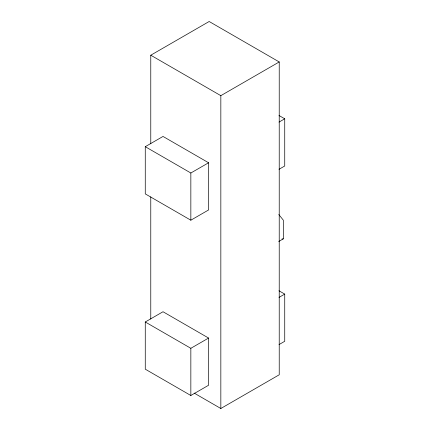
<?xml version="1.0" encoding="UTF-8"?>
<svg xmlns="http://www.w3.org/2000/svg" width="430" height="430" viewBox="0 0 430 430"><rect width="100%" height="100%" fill="white"/><g stroke="black" fill="none" stroke-linecap="round" stroke-linejoin="round"><path stroke-width="0.64" d="M150.774 143.824L150.774 55.212L209.163 21.5L279.226 61.952L279.226 374.788L220.837 408.5L194.204 393.122M150.774 55.212L220.837 95.664L279.226 61.952M145.265 146.689L163.018 136.444L208.593 162.76L208.593 209.953L190.845 220.203L145.265 193.887L145.265 146.689L190.845 173.005L208.593 162.76M279.005 122.104L284.735 118.798L284.735 165.996L279.005 169.302M278.683 241.52L283.316 238.844L283.316 220.155L278.785 214.511M145.265 321.989L163.018 311.739L208.593 338.055L208.593 385.248L190.845 395.498L145.265 369.182L145.265 321.989L190.845 348.3L208.593 338.055M279.005 297.404L284.735 294.098L284.735 341.291L279.005 344.597M281.983 238.962L283.316 238.844M278.962 115.471L284.735 118.798M278.962 290.766L284.735 294.098M220.837 95.664L220.837 408.5M190.845 173.005L190.845 220.203M190.845 348.3L190.845 395.498M150.774 196.859L150.774 319.038"/></g></svg>
